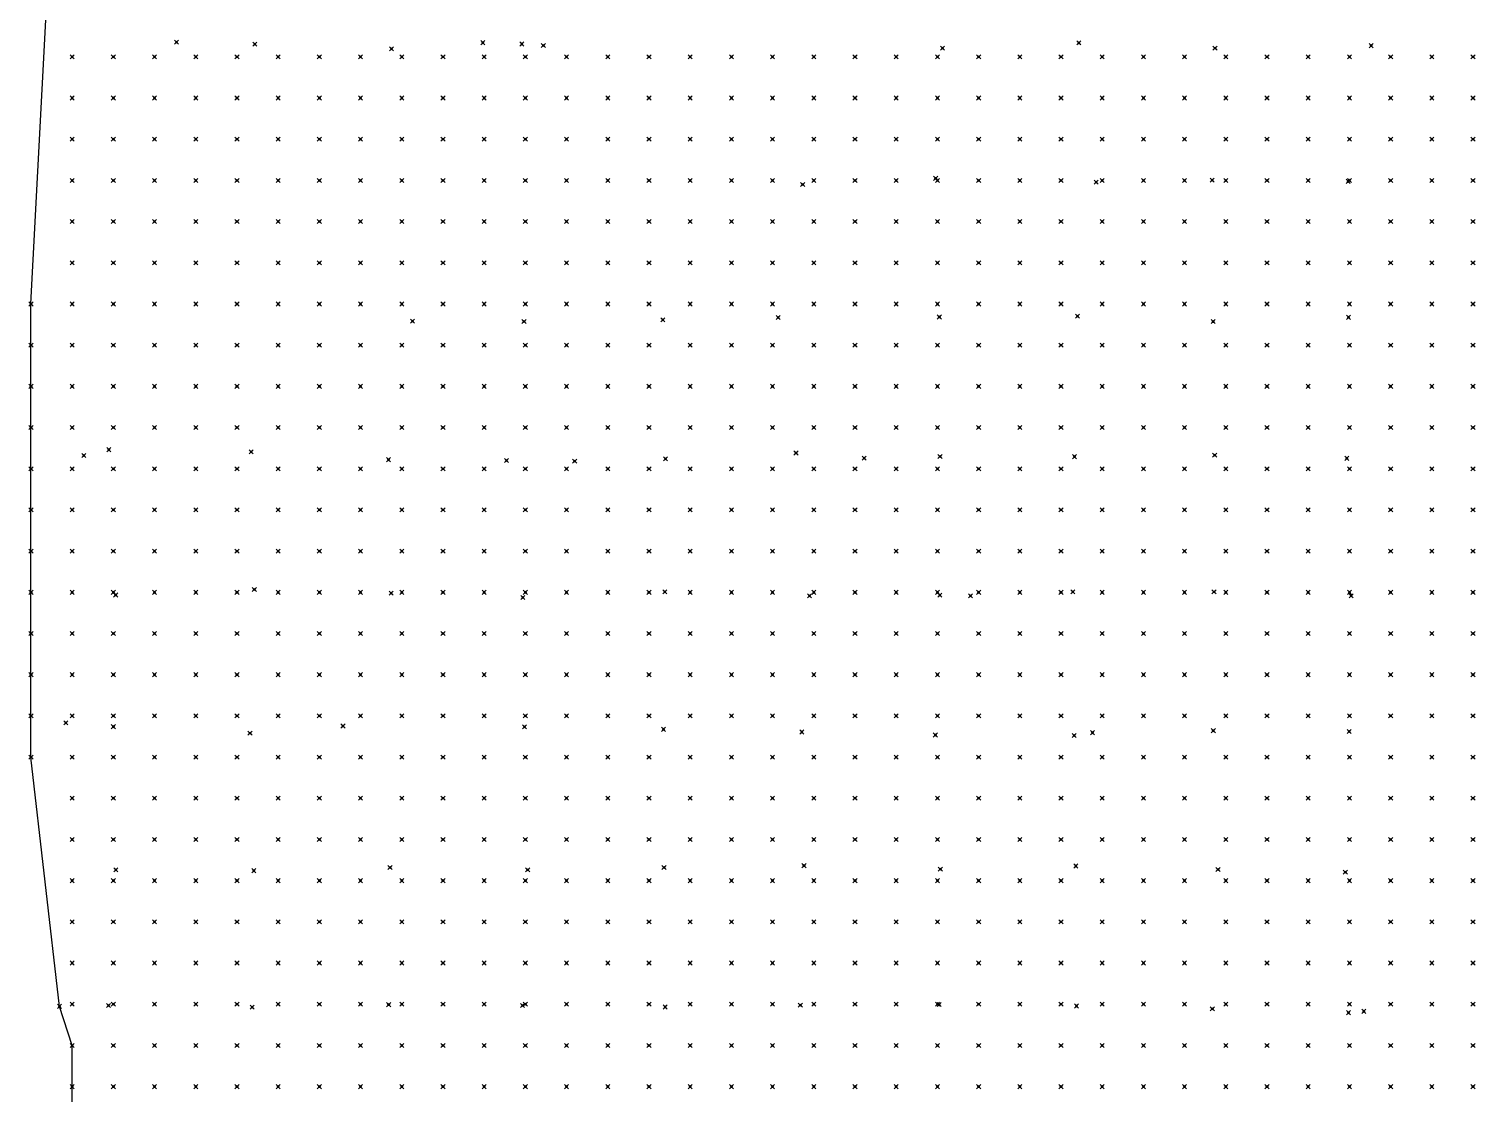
# Model space of a CAD drawing. Header units: metres. Extents: x 441556 to 446409, y 432338 to 461058.
# Drawn here: x 444176.4 to 444281.7, y 446403.9 to 446481.4 of the extents above; entities that cross this region are included whole.
import ezdxf

# ---------------------------------------------------------------- set-up
doc = ezdxf.new("R2010")
doc.units = ezdxf.units.M
doc.header["$MEASUREMENT"] = 0
doc.header["$PDMODE"] = 35
doc.header["$PDSIZE"] = 0.15
doc.layers.add('DTM-INT_YP', color=121, linetype='Continuous')
doc.layers.add('DTM-NOK-RevN_LIDAR_co_lidar', color=91, linetype='Continuous', lineweight=0)
doc.layers.add('DTM-NOK-RevN_RTK', color=32, linetype='Continuous', lineweight=0)

msp = doc.modelspace()

# ---------------------------------------------------------------- linework, layer by layer
at = {"layer": 'DTM-INT_YP'}
msp.add_polyline3d([(444179.523, 446401.373, 339.142), (444179.523, 446404.373, 339.602), (444179.523, 446407.372, 339.771), (444178.6, 446410.218, 340.292), (444176.524, 446428.367, 339.061), (444176.524, 446431.367, 338.819), (444176.524, 446434.366, 338.901), (444176.524, 446437.365, 338.697), (444176.524, 446440.365, 338.982), (444176.524, 446443.364, 339.492), (444176.524, 446446.363, 339.521), (444176.524, 446449.363, 339.747), (444176.524, 446452.362, 339.718), (444176.524, 446455.362, 339.64), (444176.524, 446458.361, 339.622), (444176.524, 446461.36, 339.779), (444179.523, 446518.348, 340.644), (444182.522, 446557.339, 341.005), (444182.522, 446578.335, 340.565)], dxfattribs=at)
at = {"layer": 'DTM-NOK-RevN_LIDAR_co_lidar'}
for p in [(444179.523, 446479.356, 342.369), (444182.522, 446479.356, 344.339), (444185.522, 446479.356, 346.259), (444188.521, 446479.356, 347.359), (444191.52, 446479.356, 347.988), (444194.52, 446479.356, 348.584), (444197.519, 446479.356, 349.253), (444200.518, 446479.356, 349.819), (444203.518, 446479.356, 350.195), (444206.517, 446479.356, 350.737), (444209.517, 446479.356, 351.357), (444212.516, 446479.356, 351.494), (444215.515, 446479.356, 351.567), (444218.515, 446479.356, 351.712), (444221.514, 446479.356, 352.509), (444224.513, 446479.356, 353.548), (444227.513, 446479.356, 354.122), (444230.512, 446479.356, 354.826), (444233.511, 446479.356, 355.246), (444236.511, 446479.356, 355.598), (444239.51, 446479.356, 356.122), (444242.509, 446479.356, 356.595), (444245.509, 446479.356, 357.181), (444248.508, 446479.356, 357.883), (444251.507, 446479.356, 358.514), (444254.507, 446479.356, 359.316), (444257.506, 446479.356, 360.192), (444260.505, 446479.356, 360.837), (444263.505, 446479.356, 361.435), (444266.504, 446479.356, 362.105), (444269.503, 446479.356, 362.727), (444272.503, 446479.356, 363.253), (444275.502, 446479.356, 363.554), (444278.501, 446479.356, 363.691), (444281.501, 446479.356, 363.881), (444179.523, 446476.357, 342.267), (444182.522, 446476.357, 344.286), (444185.522, 446476.357, 345.97), (444188.521, 446476.357, 347.042), (444191.52, 446476.357, 347.752), (444194.52, 446476.357, 348.462), (444197.519, 446476.357, 349.268), (444200.518, 446476.357, 349.911), (444203.518, 446476.357, 350.177), (444206.517, 446476.357, 350.298), (444209.517, 446476.357, 350.549), (444212.516, 446476.357, 350.874), (444215.515, 446476.357, 351.369), (444218.515, 446476.357, 351.95), (444221.514, 446476.357, 352.798), (444224.513, 446476.357, 353.698), (444227.513, 446476.357, 354.095), (444230.512, 446476.357, 354.478), (444233.511, 446476.357, 354.827), (444236.511, 446476.357, 355.185), (444239.51, 446476.357, 355.714), (444242.509, 446476.357, 356.332), (444245.509, 446476.357, 357.047), (444248.508, 446476.357, 357.881), (444251.507, 446476.357, 358.64), (444254.507, 446476.357, 359.564), (444257.506, 446476.357, 360.347), (444260.505, 446476.357, 360.853), (444263.505, 446476.357, 361.284), (444266.504, 446476.357, 361.867), (444269.503, 446476.357, 362.445), (444272.503, 446476.357, 362.778), (444275.502, 446476.357, 362.942), (444278.501, 446476.357, 362.956), (444281.501, 446476.357, 363.121), (444179.523, 446473.358, 342.416), (444182.522, 446473.358, 344.146), (444185.522, 446473.358, 345.599), (444188.521, 446473.358, 346.706), (444191.52, 446473.358, 347.537), (444194.52, 446473.358, 348.316), (444197.519, 446473.358, 349.174), (444200.518, 446473.358, 349.766), (444203.518, 446473.358, 349.727), (444206.517, 446473.358, 349.641), (444209.517, 446473.358, 350.094), (444212.516, 446473.358, 350.626), (444215.515, 446473.358, 351.336), (444218.515, 446473.358, 352.087), (444221.514, 446473.358, 352.914), (444224.513, 446473.358, 353.589), (444227.513, 446473.358, 353.968), (444230.512, 446473.358, 354.207), (444233.511, 446473.358, 354.61), (444236.511, 446473.358, 354.941), (444239.51, 446473.358, 355.47), (444242.509, 446473.358, 356.121), (444245.509, 446473.358, 356.861), (444248.508, 446473.358, 357.772), (444251.507, 446473.358, 358.83), (444254.507, 446473.358, 359.799), (444257.506, 446473.358, 360.35), (444260.505, 446473.358, 360.644), (444263.505, 446473.358, 360.989), (444266.504, 446473.358, 361.487), (444269.503, 446473.358, 361.938), (444272.503, 446473.358, 362.208), (444275.502, 446473.358, 362.404), (444278.501, 446473.358, 362.49), (444281.501, 446473.358, 362.656), (444179.523, 446470.358, 342.465), (444182.522, 446470.358, 343.958), (444185.522, 446470.358, 345.494), (444188.521, 446470.358, 346.69), (444191.52, 446470.358, 347.458), (444194.52, 446470.358, 348.015), (444197.519, 446470.358, 348.65), (444200.518, 446470.358, 349.08), (444203.518, 446470.358, 349.02), (444206.517, 446470.358, 349.192), (444209.517, 446470.358, 349.956), (444212.516, 446470.358, 350.629), (444215.515, 446470.358, 351.409), (444218.515, 446470.358, 352.037), (444221.514, 446470.358, 352.675), (444224.513, 446470.358, 353.195), (444227.513, 446470.358, 353.709), (444230.512, 446470.358, 353.881), (444233.511, 446470.358, 354.374), (444236.511, 446470.358, 354.719), (444239.51, 446470.358, 355.322), (444242.509, 446470.358, 355.981), (444245.509, 446470.358, 356.634), (444248.508, 446470.358, 357.626), (444251.507, 446470.358, 358.622), (444254.507, 446470.358, 359.594), (444257.506, 446470.358, 360.153), (444260.505, 446470.358, 360.343), (444263.505, 446470.358, 360.605), (444266.504, 446470.358, 360.99), (444269.503, 446470.358, 361.309), (444272.503, 446470.358, 361.606), (444275.502, 446470.358, 361.915), (444278.501, 446470.358, 362.11), (444281.501, 446470.358, 362.275), (444179.523, 446467.359, 341.972), (444182.522, 446467.359, 343.455), (444185.522, 446467.359, 345.198), (444188.521, 446467.359, 346.39), (444191.52, 446467.359, 347.009), (444194.52, 446467.359, 347.408), (444197.519, 446467.359, 347.941), (444200.518, 446467.359, 348.279), (444203.518, 446467.359, 348.474), (444206.517, 446467.359, 349.118), (444209.517, 446467.359, 349.996), (444212.516, 446467.359, 350.761), (444215.515, 446467.359, 351.4), (444218.515, 446467.359, 351.921), (444221.514, 446467.359, 352.401), (444224.513, 446467.359, 352.803), (444227.513, 446467.359, 353.354), (444230.512, 446467.359, 353.562), (444233.511, 446467.359, 354.043), (444236.511, 446467.359, 354.504), (444239.51, 446467.359, 355.262), (444242.509, 446467.359, 355.8), (444245.509, 446467.359, 356.286), (444248.508, 446467.359, 357.032), (444251.507, 446467.359, 357.73), (444254.507, 446467.359, 358.774), (444257.506, 446467.359, 359.607), (444260.505, 446467.359, 359.955), (444263.505, 446467.359, 360.143), (444266.504, 446467.359, 360.374), (444269.503, 446467.359, 360.612), (444272.503, 446467.359, 360.888), (444275.502, 446467.359, 361.308), (444278.501, 446467.359, 361.669), (444281.501, 446467.359, 361.785), (444179.523, 446464.36, 341.355), (444182.522, 446464.36, 342.912), (444185.522, 446464.36, 344.385), (444188.521, 446464.36, 345.363), (444191.52, 446464.36, 346.086), (444194.52, 446464.36, 346.866), (444197.519, 446464.36, 347.456), (444200.518, 446464.36, 347.721), (444203.518, 446464.36, 348.284), (444206.517, 446464.36, 349.233), (444209.517, 446464.36, 349.977), (444212.516, 446464.36, 350.668), (444215.515, 446464.36, 351.233), (444218.515, 446464.36, 351.742), (444221.514, 446464.36, 352.212), (444224.513, 446464.36, 352.576), (444227.513, 446464.36, 353.038), (444230.512, 446464.36, 353.361), (444233.511, 446464.36, 353.905), (444236.511, 446464.36, 354.475), (444239.51, 446464.36, 354.941), (444242.509, 446464.36, 355.304), (444245.509, 446464.36, 355.748), (444248.508, 446464.36, 356.386), (444251.507, 446464.36, 357.09), (444254.507, 446464.36, 358.019), (444257.506, 446464.36, 358.908), (444260.505, 446464.36, 359.389), (444263.505, 446464.36, 359.579), (444266.504, 446464.36, 359.777), (444269.503, 446464.36, 360.006), (444272.503, 446464.36, 360.285), (444275.502, 446464.36, 360.717), (444278.501, 446464.36, 361.079), (444281.501, 446464.36, 361.274), (444176.524, 446461.36, 339.779), (444179.523, 446461.36, 341.241), (444182.522, 446461.36, 342.725), (444185.522, 446461.36, 343.717), (444188.521, 446461.36, 344.494), (444191.52, 446461.36, 345.354), (444194.52, 446461.36, 346.429), (444197.519, 446461.36, 347.085), (444200.518, 446461.36, 347.461), (444203.518, 446461.36, 348.286), (444206.517, 446461.36, 349.218), (444209.517, 446461.36, 349.786), (444212.516, 446461.36, 350.366), (444215.515, 446461.36, 350.963), (444218.515, 446461.36, 351.493), (444221.514, 446461.36, 351.999), (444224.513, 446461.36, 352.355), (444227.513, 446461.36, 352.755), (444230.512, 446461.36, 353.25), (444233.511, 446461.36, 353.713), (444236.511, 446461.36, 354.088), (444239.51, 446461.36, 354.184), (444242.509, 446461.36, 354.514), (444245.509, 446461.36, 355.101), (444248.508, 446461.36, 355.962), (444251.507, 446461.36, 356.84), (444254.507, 446461.36, 357.659), (444257.506, 446461.36, 358.363), (444260.505, 446461.36, 358.801), (444263.505, 446461.36, 359.04), (444266.504, 446461.36, 359.241), (444269.503, 446461.36, 359.5), (444272.503, 446461.36, 359.884), (444275.502, 446461.36, 360.271), (444278.501, 446461.36, 360.515), (444281.501, 446461.36, 360.856), (444176.524, 446458.361, 339.622), (444179.523, 446458.361, 341.351), (444182.522, 446458.361, 342.663), (444185.522, 446458.361, 343.344), (444188.521, 446458.361, 344.036), (444191.52, 446458.361, 344.923), (444194.52, 446458.361, 345.961), (444197.519, 446458.361, 346.754), (444200.518, 446458.361, 347.399), (444203.518, 446458.361, 348.233), (444206.517, 446458.361, 348.969), (444209.517, 446458.361, 349.456), (444212.516, 446458.361, 350.03), (444215.515, 446458.361, 350.639), (444218.515, 446458.361, 351.215), (444221.514, 446458.361, 351.714), (444224.513, 446458.361, 352.011), (444227.513, 446458.361, 352.43), (444230.512, 446458.361, 352.878), (444233.511, 446458.361, 353.136), (444236.511, 446458.361, 353.226), (444239.51, 446458.361, 353.4), (444242.509, 446458.361, 353.923), (444245.509, 446458.361, 354.699), (444248.508, 446458.361, 355.744), (444251.507, 446458.361, 356.663), (444254.507, 446458.361, 357.402), (444257.506, 446458.361, 357.91), (444260.505, 446458.361, 358.25), (444263.505, 446458.361, 358.487), (444266.504, 446458.361, 358.713), (444269.503, 446458.361, 359.059), (444272.503, 446458.361, 359.482), (444275.502, 446458.361, 359.805), (444278.501, 446458.361, 360.042), (444281.501, 446458.361, 360.458), (444176.524, 446455.362, 339.64), (444179.523, 446455.362, 341.179), (444182.522, 446455.362, 342.36), (444185.522, 446455.362, 342.979), (444188.521, 446455.362, 343.765), (444191.52, 446455.362, 344.687), (444194.52, 446455.362, 345.712), (444197.519, 446455.362, 346.603), (444200.518, 446455.362, 347.309), (444203.518, 446455.362, 348.048), (444206.517, 446455.362, 348.67), (444209.517, 446455.362, 349.118), (444212.516, 446455.362, 349.73), (444215.515, 446455.362, 350.343), (444218.515, 446455.362, 350.888), (444221.514, 446455.362, 351.305), (444224.513, 446455.362, 351.533), (444227.513, 446455.362, 351.941), (444230.512, 446455.362, 352.242), (444233.511, 446455.362, 352.552), (444236.511, 446455.362, 352.715), (444239.51, 446455.362, 353.186), (444242.509, 446455.362, 353.93), (444245.509, 446455.362, 354.777), (444248.508, 446455.362, 355.738), (444251.507, 446455.362, 356.58), (444254.507, 446455.362, 357.088), (444257.506, 446455.362, 357.398), (444260.505, 446455.362, 357.644), (444263.505, 446455.362, 357.882), (444266.504, 446455.362, 358.272), (444269.503, 446455.362, 358.746), (444272.503, 446455.362, 359.068), (444275.502, 446455.362, 359.299), (444278.501, 446455.362, 359.567), (444281.501, 446455.362, 359.951), (444176.524, 446452.362, 339.718), (444179.523, 446452.362, 340.96), (444182.522, 446452.362, 342.128), (444185.522, 446452.362, 342.995), (444188.521, 446452.362, 344), (444191.52, 446452.362, 344.852), (444194.52, 446452.362, 345.699), (444197.519, 446452.362, 346.483), (444200.518, 446452.362, 347.112), (444203.518, 446452.362, 347.779), (444206.517, 446452.362, 348.395), (444209.517, 446452.362, 348.895), (444212.516, 446452.362, 349.481), (444215.515, 446452.362, 349.966), (444218.515, 446452.362, 350.374), (444221.514, 446452.362, 350.752), (444224.513, 446452.362, 351.069), (444227.513, 446452.362, 351.509), (444230.512, 446452.362, 351.925), (444233.511, 446452.362, 352.359), (444236.511, 446452.362, 352.765), (444239.51, 446452.362, 353.467), (444242.509, 446452.362, 354.243), (444245.509, 446452.362, 354.94), (444248.508, 446452.362, 355.631), (444251.507, 446452.362, 356.325), (444254.507, 446452.362, 356.73), (444257.506, 446452.362, 356.937), (444260.505, 446452.362, 357.141), (444263.505, 446452.362, 357.456), (444266.504, 446452.362, 357.969), (444269.503, 446452.362, 358.456), (444272.503, 446452.362, 358.686), (444275.502, 446452.362, 358.869), (444278.501, 446452.362, 359.126), (444281.501, 446452.362, 359.441), (444176.524, 446449.363, 339.747), (444179.523, 446449.363, 340.95), (444182.522, 446449.363, 342.249), (444185.522, 446449.363, 343.228), (444188.521, 446449.363, 344.112), (444191.52, 446449.363, 344.869), (444194.52, 446449.363, 345.526), (444197.519, 446449.363, 346.149), (444200.518, 446449.363, 346.798), (444203.518, 446449.363, 347.447), (444206.517, 446449.363, 348.041), (444209.517, 446449.363, 348.592), (444212.516, 446449.363, 349.025), (444215.515, 446449.363, 349.393), (444218.515, 446449.363, 349.826), (444221.514, 446449.363, 350.299), (444224.513, 446449.363, 350.875), (444227.513, 446449.363, 351.538), (444230.512, 446449.363, 351.91), (444233.511, 446449.363, 352.381), (444236.511, 446449.363, 352.959), (444239.51, 446449.363, 353.648), (444242.509, 446449.363, 354.375), (444245.509, 446449.363, 354.853), (444248.508, 446449.363, 355.437), (444251.507, 446449.363, 356.023), (444254.507, 446449.363, 356.404), (444257.506, 446449.363, 356.638), (444260.505, 446449.363, 356.861), (444263.505, 446449.363, 357.206), (444266.504, 446449.363, 357.675), (444269.503, 446449.363, 358.025), (444272.503, 446449.363, 358.21), (444275.502, 446449.363, 358.425), (444278.501, 446449.363, 358.661), (444281.501, 446449.363, 359.017), (444176.524, 446446.363, 339.521), (444179.523, 446446.363, 340.882), (444182.522, 446446.363, 342.141), (444185.522, 446446.363, 343.106), (444188.521, 446446.363, 343.818), (444191.52, 446446.363, 344.475), (444194.52, 446446.363, 345.091), (444197.519, 446446.363, 345.665), (444200.518, 446446.363, 346.31), (444203.518, 446446.363, 347.008), (444206.517, 446446.363, 347.659), (444209.517, 446446.363, 348.197), (444212.516, 446446.363, 348.567), (444215.515, 446446.363, 348.994), (444218.515, 446446.363, 349.599), (444221.514, 446446.363, 350.263), (444224.513, 446446.363, 350.889), (444227.513, 446446.363, 351.454), (444230.512, 446446.363, 351.844), (444233.511, 446446.363, 352.31), (444236.511, 446446.363, 352.976), (444239.51, 446446.363, 353.757), (444242.509, 446446.363, 354.349), (444245.509, 446446.363, 354.788), (444248.508, 446446.363, 355.299), (444251.507, 446446.363, 355.769), (444254.507, 446446.363, 356.128), (444257.506, 446446.363, 356.353), (444260.505, 446446.363, 356.571), (444263.505, 446446.363, 356.903), (444266.504, 446446.363, 357.251), (444269.503, 446446.363, 357.499), (444272.503, 446446.363, 357.735), (444275.502, 446446.363, 358.002), (444278.501, 446446.363, 358.219), (444281.501, 446446.363, 358.452), (444176.524, 446443.364, 339.492), (444179.523, 446443.364, 340.63), (444182.522, 446443.364, 341.873), (444185.522, 446443.364, 342.968), (444188.521, 446443.364, 343.689), (444191.52, 446443.364, 344.334), (444194.52, 446443.364, 344.893), (444197.519, 446443.364, 345.371), (444200.518, 446443.364, 346.036), (444203.518, 446443.364, 346.796), (444206.517, 446443.364, 347.395), (444209.517, 446443.364, 347.912), (444212.516, 446443.364, 348.398), (444215.515, 446443.364, 348.945), (444218.515, 446443.364, 349.738), (444221.514, 446443.364, 350.346), (444224.513, 446443.364, 350.913), (444227.513, 446443.364, 351.331), (444230.512, 446443.364, 351.788), (444233.511, 446443.364, 352.163), (444236.511, 446443.364, 352.642), (444239.51, 446443.364, 353.446), (444242.509, 446443.364, 354.106), (444245.509, 446443.364, 354.636), (444248.508, 446443.364, 355.118), (444251.507, 446443.364, 355.498), (444254.507, 446443.364, 355.833), (444257.506, 446443.364, 356.031), (444260.505, 446443.364, 356.215), (444263.505, 446443.364, 356.481), (444266.504, 446443.364, 356.771), (444269.503, 446443.364, 357.054), (444272.503, 446443.364, 357.335), (444275.502, 446443.364, 357.563), (444278.501, 446443.364, 357.69), (444281.501, 446443.364, 357.814), (444176.524, 446440.365, 338.982), (444179.523, 446440.365, 340.49), (444182.522, 446440.365, 341.781), (444185.522, 446440.365, 342.825), (444188.521, 446440.365, 343.595), (444191.52, 446440.365, 344.215), (444194.52, 446440.365, 344.709), (444197.519, 446440.365, 345.172), (444200.518, 446440.365, 345.884), (444203.518, 446440.365, 346.645), (444206.517, 446440.365, 347.232), (444209.517, 446440.365, 347.852), (444212.516, 446440.365, 348.41), (444215.515, 446440.365, 349.028), (444218.515, 446440.365, 349.687), (444221.514, 446440.365, 350.218), (444224.513, 446440.365, 350.749), (444227.513, 446440.365, 351.199), (444230.512, 446440.365, 351.582), (444233.511, 446440.365, 352.005), (444236.511, 446440.365, 352.46), (444239.51, 446440.365, 353.024), (444242.509, 446440.365, 353.653), (444245.509, 446440.365, 354.199), (444248.508, 446440.365, 354.677), (444251.507, 446440.365, 354.959), (444254.507, 446440.365, 355.273), (444257.506, 446440.365, 355.589), (444260.505, 446440.365, 355.848), (444263.505, 446440.365, 356.089), (444266.504, 446440.365, 356.352), (444269.503, 446440.365, 356.635), (444272.503, 446440.365, 356.876), (444275.502, 446440.365, 357.044), (444278.501, 446440.365, 357.174), (444281.501, 446440.365, 357.271), (444176.524, 446437.365, 338.697), (444179.523, 446437.365, 340.267), (444182.522, 446437.365, 341.79), (444185.522, 446437.365, 342.837), (444188.521, 446437.365, 343.731), (444191.52, 446437.365, 344.346), (444194.52, 446437.365, 344.786), (444197.519, 446437.365, 345.332), (444200.518, 446437.365, 346.067), (444203.518, 446437.365, 346.814), (444206.517, 446437.365, 347.404), (444209.517, 446437.365, 347.957), (444212.516, 446437.365, 348.554), (444215.515, 446437.365, 349.072), (444218.515, 446437.365, 349.537), (444221.514, 446437.365, 350.048), (444224.513, 446437.365, 350.472), (444227.513, 446437.365, 350.922), (444230.512, 446437.365, 351.351), (444233.511, 446437.365, 351.912), (444236.511, 446437.365, 352.333), (444239.51, 446437.365, 352.854), (444242.509, 446437.365, 353.323), (444245.509, 446437.365, 353.853), (444248.508, 446437.365, 354.273), (444251.507, 446437.365, 354.56), (444254.507, 446437.365, 354.943), (444257.506, 446437.365, 355.257), (444260.505, 446437.365, 355.428), (444263.505, 446437.365, 355.653), (444266.504, 446437.365, 355.911), (444269.503, 446437.365, 356.112), (444272.503, 446437.365, 356.348), (444275.502, 446437.365, 356.6), (444278.501, 446437.365, 356.73), (444281.501, 446437.365, 356.789), (444176.524, 446434.366, 338.901), (444179.523, 446434.366, 340.212), (444182.522, 446434.366, 341.67), (444185.522, 446434.366, 342.879), (444188.521, 446434.366, 343.964), (444191.52, 446434.366, 344.555), (444194.52, 446434.366, 345.159), (444197.519, 446434.366, 345.977), (444200.518, 446434.366, 346.586), (444203.518, 446434.366, 347.045), (444206.517, 446434.366, 347.564), (444209.517, 446434.366, 348.021), (444212.516, 446434.366, 348.479), (444215.515, 446434.366, 348.919), (444218.515, 446434.366, 349.262), (444221.514, 446434.366, 349.711), (444224.513, 446434.366, 350.297), (444227.513, 446434.366, 350.859), (444230.512, 446434.366, 351.352), (444233.511, 446434.366, 351.913), (444236.511, 446434.366, 352.352), (444239.51, 446434.366, 352.756), (444242.509, 446434.366, 353.137), (444245.509, 446434.366, 353.495), (444248.508, 446434.366, 353.887), (444251.507, 446434.366, 354.318), (444254.507, 446434.366, 354.701), (444257.506, 446434.366, 354.871), (444260.505, 446434.366, 354.9), (444263.505, 446434.366, 355.105), (444266.504, 446434.366, 355.388), (444269.503, 446434.366, 355.518), (444272.503, 446434.366, 355.712), (444275.502, 446434.366, 356.056), (444278.501, 446434.366, 356.223), (444281.501, 446434.366, 356.225), (444176.524, 446431.367, 338.819), (444179.523, 446431.367, 340.549), (444182.522, 446431.367, 341.698), (444185.522, 446431.367, 342.601), (444188.521, 446431.367, 343.743), (444191.52, 446431.367, 344.497), (444194.52, 446431.367, 345.235), (444197.519, 446431.367, 346.126), (444200.518, 446431.367, 346.733), (444203.518, 446431.367, 347.107), (444206.517, 446431.367, 347.47), (444209.517, 446431.367, 347.77), (444212.516, 446431.367, 348.133), (444215.515, 446431.367, 348.603), (444218.515, 446431.367, 349.101), (444221.514, 446431.367, 349.593), (444224.513, 446431.367, 350.181), (444227.513, 446431.367, 350.866), (444230.512, 446431.367, 351.392), (444233.511, 446431.367, 351.932), (444236.511, 446431.367, 352.345), (444239.51, 446431.367, 352.557), (444242.509, 446431.367, 352.909), (444245.509, 446431.367, 353.251), (444248.508, 446431.367, 353.622), (444251.507, 446431.367, 354.021), (444254.507, 446431.367, 354.222), (444257.506, 446431.367, 354.292), (444260.505, 446431.367, 354.363), (444263.505, 446431.367, 354.617), (444266.504, 446431.367, 354.853), (444269.503, 446431.367, 354.921), (444272.503, 446431.367, 355.161), (444275.502, 446431.367, 355.554), (444278.501, 446431.367, 355.697), (444281.501, 446431.367, 355.636), (444176.524, 446428.367, 339.061), (444179.523, 446428.367, 340.472), (444182.522, 446428.367, 341.506), (444185.522, 446428.367, 342.56), (444188.521, 446428.367, 343.77), (444191.52, 446428.367, 344.56), (444194.52, 446428.367, 345.001), (444197.519, 446428.367, 345.458), (444200.518, 446428.367, 345.986), (444203.518, 446428.367, 346.455), (444206.517, 446428.367, 346.857), (444209.517, 446428.367, 347.281), (444212.516, 446428.367, 347.724), (444215.515, 446428.367, 348.255), (444218.515, 446428.367, 348.906), (444221.514, 446428.367, 349.668), (444224.513, 446428.367, 350.235), (444227.513, 446428.367, 350.811), (444230.512, 446428.367, 351.334), (444233.511, 446428.367, 351.753), (444236.511, 446428.367, 351.94), (444239.51, 446428.367, 352.254), (444242.509, 446428.367, 352.629), (444245.509, 446428.367, 353.046), (444248.508, 446428.367, 353.283), (444251.507, 446428.367, 353.4), (444254.507, 446428.367, 353.542), (444257.506, 446428.367, 353.765), (444260.505, 446428.367, 353.93), (444263.505, 446428.367, 354.078), (444266.504, 446428.367, 354.244), (444269.503, 446428.367, 354.383), (444272.503, 446428.367, 354.654), (444275.502, 446428.367, 355.061), (444278.501, 446428.367, 355.249), (444281.501, 446428.367, 355.211), (444179.523, 446425.368, 340.375), (444182.522, 446425.368, 341.38), (444185.522, 446425.368, 342.506), (444188.521, 446425.368, 343.578), (444191.52, 446425.368, 344.379), (444194.52, 446425.368, 344.864), (444197.519, 446425.368, 345.261), (444200.518, 446425.368, 345.753), (444203.518, 446425.368, 346.319), (444206.517, 446425.368, 346.856), (444209.517, 446425.368, 347.3), (444212.516, 446425.368, 347.718), (444215.515, 446425.368, 348.261), (444218.515, 446425.368, 349.11), (444221.514, 446425.368, 349.569), (444224.513, 446425.368, 349.993), (444227.513, 446425.368, 350.481), (444230.512, 446425.368, 350.876), (444233.511, 446425.368, 351.259), (444236.511, 446425.368, 351.401), (444239.51, 446425.368, 351.859), (444242.509, 446425.368, 352.268), (444245.509, 446425.368, 352.658), (444248.508, 446425.368, 352.8), (444251.507, 446425.368, 352.885), (444254.507, 446425.368, 353.011), (444257.506, 446425.368, 353.311), (444260.505, 446425.368, 353.556), (444263.505, 446425.368, 353.67), (444266.504, 446425.368, 353.756), (444269.503, 446425.368, 353.835), (444272.503, 446425.368, 354.064), (444275.502, 446425.368, 354.509), (444278.501, 446425.368, 354.825), (444281.501, 446425.368, 354.858), (444179.523, 446422.369, 340.373), (444182.522, 446422.369, 341.268), (444185.522, 446422.369, 342.197), (444188.521, 446422.369, 343.356), (444191.52, 446422.369, 344.197), (444194.52, 446422.369, 344.714), (444197.519, 446422.369, 345.213), (444200.518, 446422.369, 345.78), (444203.518, 446422.369, 346.342), (444206.517, 446422.369, 346.829), (444209.517, 446422.369, 347.245), (444212.516, 446422.369, 347.614), (444215.515, 446422.369, 348.106), (444218.515, 446422.369, 348.802), (444221.514, 446422.369, 349.156), (444224.513, 446422.369, 349.487), (444227.513, 446422.369, 349.864), (444230.512, 446422.369, 350.194), (444233.511, 446422.369, 350.514), (444236.511, 446422.369, 350.957), (444239.51, 446422.369, 351.455), (444242.509, 446422.369, 351.795), (444245.509, 446422.369, 352.116), (444248.508, 446422.369, 352.143), (444251.507, 446422.369, 352.171), (444254.507, 446422.369, 352.358), (444257.506, 446422.369, 352.641), (444260.505, 446422.369, 353.037), (444263.505, 446422.369, 353.351), (444266.504, 446422.369, 353.455), (444269.503, 446422.369, 353.465), (444272.503, 446422.369, 353.624), (444275.502, 446422.369, 354.032), (444278.501, 446422.369, 354.346), (444281.501, 446422.369, 354.451), (444179.523, 446419.369, 340.171), (444182.522, 446419.369, 341.041), (444185.522, 446419.369, 342.052), (444188.521, 446419.369, 343.23), (444191.52, 446419.369, 344.071), (444194.52, 446419.369, 344.659), (444197.519, 446419.369, 345.216), (444200.518, 446419.369, 345.731), (444203.518, 446419.369, 346.201), (444206.517, 446419.369, 346.639), (444209.517, 446419.369, 347.029), (444212.516, 446419.369, 347.437), (444215.515, 446419.369, 347.948), (444218.515, 446419.369, 348.507), (444221.514, 446419.369, 348.929), (444224.513, 446419.369, 349.301), (444227.513, 446419.369, 349.569), (444230.512, 446419.369, 349.9), (444233.511, 446419.369, 350.28), (444236.511, 446419.369, 350.7), (444239.51, 446419.369, 351.086), (444242.509, 446419.369, 351.372), (444245.509, 446419.369, 351.498), (444248.508, 446419.369, 351.535), (444251.507, 446419.369, 351.646), (444254.507, 446419.369, 351.952), (444257.506, 446419.369, 352.252), (444260.505, 446419.369, 352.519), (444263.505, 446419.369, 352.883), (444266.504, 446419.369, 353.137), (444269.503, 446419.369, 353.184), (444272.503, 446419.369, 353.319), (444275.502, 446419.369, 353.615), (444278.501, 446419.369, 353.889), (444281.501, 446419.369, 353.997), (444179.523, 446416.37, 340.159), (444182.522, 446416.37, 340.914), (444185.522, 446416.37, 341.813), (444188.521, 446416.37, 343.094), (444191.52, 446416.37, 343.984), (444194.52, 446416.37, 344.533), (444197.519, 446416.37, 345.1), (444200.518, 446416.37, 345.616), (444203.518, 446416.37, 346.008), (444206.517, 446416.37, 346.36), (444209.517, 446416.37, 346.721), (444212.516, 446416.37, 347.146), (444215.515, 446416.37, 347.647), (444218.515, 446416.37, 348.2), (444221.514, 446416.37, 348.705), (444224.513, 446416.37, 349.037), (444227.513, 446416.37, 349.358), (444230.512, 446416.37, 349.539), (444233.511, 446416.37, 349.999), (444236.511, 446416.37, 350.329), (444239.51, 446416.37, 350.642), (444242.509, 446416.37, 350.831), (444245.509, 446416.37, 350.927), (444248.508, 446416.37, 351.06), (444251.507, 446416.37, 351.263), (444254.507, 446416.37, 351.544), (444257.506, 446416.37, 351.846), (444260.505, 446416.37, 352.102), (444263.505, 446416.37, 352.401), (444266.504, 446416.37, 352.654), (444269.503, 446416.37, 352.814), (444272.503, 446416.37, 353.04), (444275.502, 446416.37, 353.303), (444278.501, 446416.37, 353.533), (444281.501, 446416.37, 353.644), (444179.523, 446413.371, 340.179), (444182.522, 446413.371, 340.836), (444185.522, 446413.371, 341.806), (444188.521, 446413.371, 343.044), (444191.52, 446413.371, 343.842), (444194.52, 446413.371, 344.362), (444197.519, 446413.371, 344.902), (444200.518, 446413.371, 345.374), (444203.518, 446413.371, 345.717), (444206.517, 446413.371, 346.031), (444209.517, 446413.371, 346.398), (444212.516, 446413.371, 346.808), (444215.515, 446413.371, 347.24), (444218.515, 446413.371, 347.756), (444221.514, 446413.371, 348.294), (444224.513, 446413.371, 348.69), (444227.513, 446413.371, 348.94), (444230.512, 446413.371, 349.081), (444233.511, 446413.371, 349.679), (444236.511, 446413.371, 349.949), (444239.51, 446413.371, 350.158), (444242.509, 446413.371, 350.29), (444245.509, 446413.371, 350.456), (444248.508, 446413.371, 350.671), (444251.507, 446413.371, 350.858), (444254.507, 446413.371, 351.105), (444257.506, 446413.371, 351.397), (444260.505, 446413.371, 351.65), (444263.505, 446413.371, 351.882), (444266.504, 446413.371, 352.074), (444269.503, 446413.371, 352.35), (444272.503, 446413.371, 352.746), (444275.502, 446413.371, 353.018), (444278.501, 446413.371, 353.219), (444281.501, 446413.371, 353.279), (444179.523, 446410.371, 340.142), (444182.522, 446410.371, 340.909), (444185.522, 446410.371, 341.889), (444188.521, 446410.371, 342.914), (444191.52, 446410.371, 343.598), (444194.52, 446410.371, 344.104), (444197.519, 446410.371, 344.558), (444200.518, 446410.371, 344.974), (444203.518, 446410.371, 345.364), (444206.517, 446410.371, 345.731), (444209.517, 446410.371, 346.139), (444212.516, 446410.371, 346.571), (444215.515, 446410.371, 346.983), (444218.515, 446410.371, 347.47), (444221.514, 446410.371, 347.936), (444224.513, 446410.371, 348.305), (444227.513, 446410.371, 348.519), (444230.512, 446410.371, 348.793), (444233.511, 446410.371, 349.334), (444236.511, 446410.371, 349.515), (444239.51, 446410.371, 349.596), (444242.509, 446410.371, 349.779), (444245.509, 446410.371, 350.033), (444248.508, 446410.371, 350.265), (444251.507, 446410.371, 350.49), (444254.507, 446410.371, 350.726), (444257.506, 446410.371, 350.932), (444260.505, 446410.371, 351.158), (444263.505, 446410.371, 351.345), (444266.504, 446410.371, 351.491), (444269.503, 446410.371, 351.831), (444272.503, 446410.371, 352.323), (444275.502, 446410.371, 352.656), (444278.501, 446410.371, 352.839), (444281.501, 446410.371, 352.842), (444179.523, 446407.372, 339.771), (444182.522, 446407.372, 340.942), (444185.522, 446407.372, 342.01), (444188.521, 446407.372, 342.87), (444191.52, 446407.372, 343.446), (444194.52, 446407.372, 343.88), (444197.519, 446407.372, 344.258), (444200.518, 446407.372, 344.604), (444203.518, 446407.372, 344.969), (444206.517, 446407.372, 345.422), (444209.517, 446407.372, 345.957), (444212.516, 446407.372, 346.45), (444215.515, 446407.372, 346.859), (444218.515, 446407.372, 347.288), (444221.514, 446407.372, 347.723), (444224.513, 446407.372, 347.985), (444227.513, 446407.372, 348.192), (444230.512, 446407.372, 348.468), (444233.511, 446407.372, 348.901), (444236.511, 446407.372, 348.993), (444239.51, 446407.372, 349.141), (444242.509, 446407.372, 349.42), (444245.509, 446407.372, 349.673), (444248.508, 446407.372, 349.892), (444251.507, 446407.372, 350.133), (444254.507, 446407.372, 350.337), (444257.506, 446407.372, 350.523), (444260.505, 446407.372, 350.644), (444263.505, 446407.372, 350.748), (444266.504, 446407.372, 350.988), (444269.503, 446407.372, 351.434), (444272.503, 446407.372, 351.922), (444275.502, 446407.372, 352.251), (444278.501, 446407.372, 352.442), (444281.501, 446407.372, 352.397), (444179.523, 446404.373, 339.602), (444182.522, 446404.373, 340.974), (444185.522, 446404.373, 341.963), (444188.521, 446404.373, 342.746), (444191.52, 446404.373, 343.31), (444194.52, 446404.373, 343.721), (444197.519, 446404.373, 344.059), (444200.518, 446404.373, 344.358), (444203.518, 446404.373, 344.662), (444206.517, 446404.373, 345.104), (444209.517, 446404.373, 345.733), (444212.516, 446404.373, 346.301), (444215.515, 446404.373, 346.72), (444218.515, 446404.373, 347.141), (444221.514, 446404.373, 347.502), (444224.513, 446404.373, 347.697), (444227.513, 446404.373, 347.894), (444230.512, 446404.373, 348.069), (444233.511, 446404.373, 348.36), (444236.511, 446404.373, 348.484), (444239.51, 446404.373, 348.762), (444242.509, 446404.373, 349.095), (444245.509, 446404.373, 349.32), (444248.508, 446404.373, 349.461), (444251.507, 446404.373, 349.652), (444254.507, 446404.373, 349.837), (444257.506, 446404.373, 349.982), (444260.505, 446404.373, 350.057), (444263.505, 446404.373, 350.235), (444266.504, 446404.373, 350.661), (444269.503, 446404.373, 351.161), (444272.503, 446404.373, 351.531), (444275.502, 446404.373, 351.802), (444278.501, 446404.373, 351.999), (444281.501, 446404.373, 351.953)]:
    msp.add_point(p, dxfattribs=at)
at = {"layer": 'DTM-NOK-RevN_RTK'}
for p in [(444187.115, 446480.42, 347.307), (444192.813, 446480.278, 348.233), (444202.771, 446479.944, 350.118), (444209.424, 446480.383, 351.99), (444212.257, 446480.291, 352.241), (444213.826, 446480.178, 351.85), (444242.884, 446479.98, 356.655), (444252.809, 446480.367, 358.815), (444262.722, 446479.979, 361.321), (444274.083, 446480.172, 363.994), (444242.384, 446470.505, 355.96), (444254.06, 446470.226, 359.792), (444262.518, 446470.382, 360.741), (444272.408, 446470.289, 361.939), (444232.701, 446470.053, 354.493), (444204.294, 446460.103, 349.274), (444212.413, 446460.08, 350.222), (444222.515, 446460.199, 352.059), (444230.92, 446460.382, 353.316), (444242.649, 446460.415, 354.413), (444252.713, 446460.474, 356.996), (444262.586, 446460.076, 358.901), (444272.435, 446460.39, 360.091), (444180.377, 446450.33, 341.172), (444182.195, 446450.748, 342.115), (444192.557, 446450.594, 345.474), (444232.214, 446450.513, 352.303), (444237.183, 446450.139, 353.06), (444242.702, 446450.259, 354.49), (444252.483, 446450.244, 356.463), (444262.696, 446450.344, 357.233), (444202.548, 446450.021, 347.41), (444211.136, 446449.958, 349.076), (444216.099, 446449.917, 349.56), (444222.721, 446450.085, 350.421), (444272.322, 446450.124, 358.403), (444182.69, 446440.173, 341.648), (444192.782, 446440.562, 344.43), (444202.749, 446440.304, 346.388), (444212.333, 446439.983, 348.366), (444222.674, 446440.398, 350.467), (444233.205, 446440.104, 351.977), (444242.685, 446440.155, 353.644), (444244.926, 446440.109, 354.19), (444252.372, 446440.401, 355.065), (444262.648, 446440.402, 356.205), (444272.627, 446440.109, 356.921), (444179.06, 446430.865, 340.525), (444182.522, 446430.583, 341.524), (444199.235, 446430.627, 346.513), (444212.445, 446430.563, 347.852), (444222.565, 446430.386, 349.702), (444232.645, 446430.195, 351.742), (444253.795, 446430.144, 354.093), (444262.593, 446430.288, 354.392), (444272.485, 446430.229, 355.004), (444192.47, 446430.114, 344.708), (444242.363, 446429.973, 352.823), (444252.469, 446429.936, 353.847), (444182.7, 446420.164, 340.929), (444192.751, 446420.094, 344.291), (444202.663, 446420.32, 346.075), (444212.683, 446420.161, 347.451), (444222.609, 446420.334, 349.142), (444232.797, 446420.459, 350.219), (444242.726, 446420.206, 351.57), (444252.589, 446420.435, 351.843), (444262.94, 446420.178, 353.014), (444272.206, 446419.992, 353.389), (444178.6, 446410.218, 340.292), (444182.172, 446410.274, 340.744), (444192.624, 446410.15, 343.819), (444202.564, 446410.343, 345.162), (444212.306, 446410.285, 346.529), (444222.694, 446410.173, 348.132), (444232.532, 446410.308, 349.231), (444242.642, 446410.356, 349.763), (444252.641, 446410.241, 350.553), (444262.526, 446410.032, 351.251), (444272.43, 446409.753, 352.433), (444273.546, 446409.855, 352.524)]:
    msp.add_point(p, dxfattribs=at)

doc.saveas('drawing.dxf')
